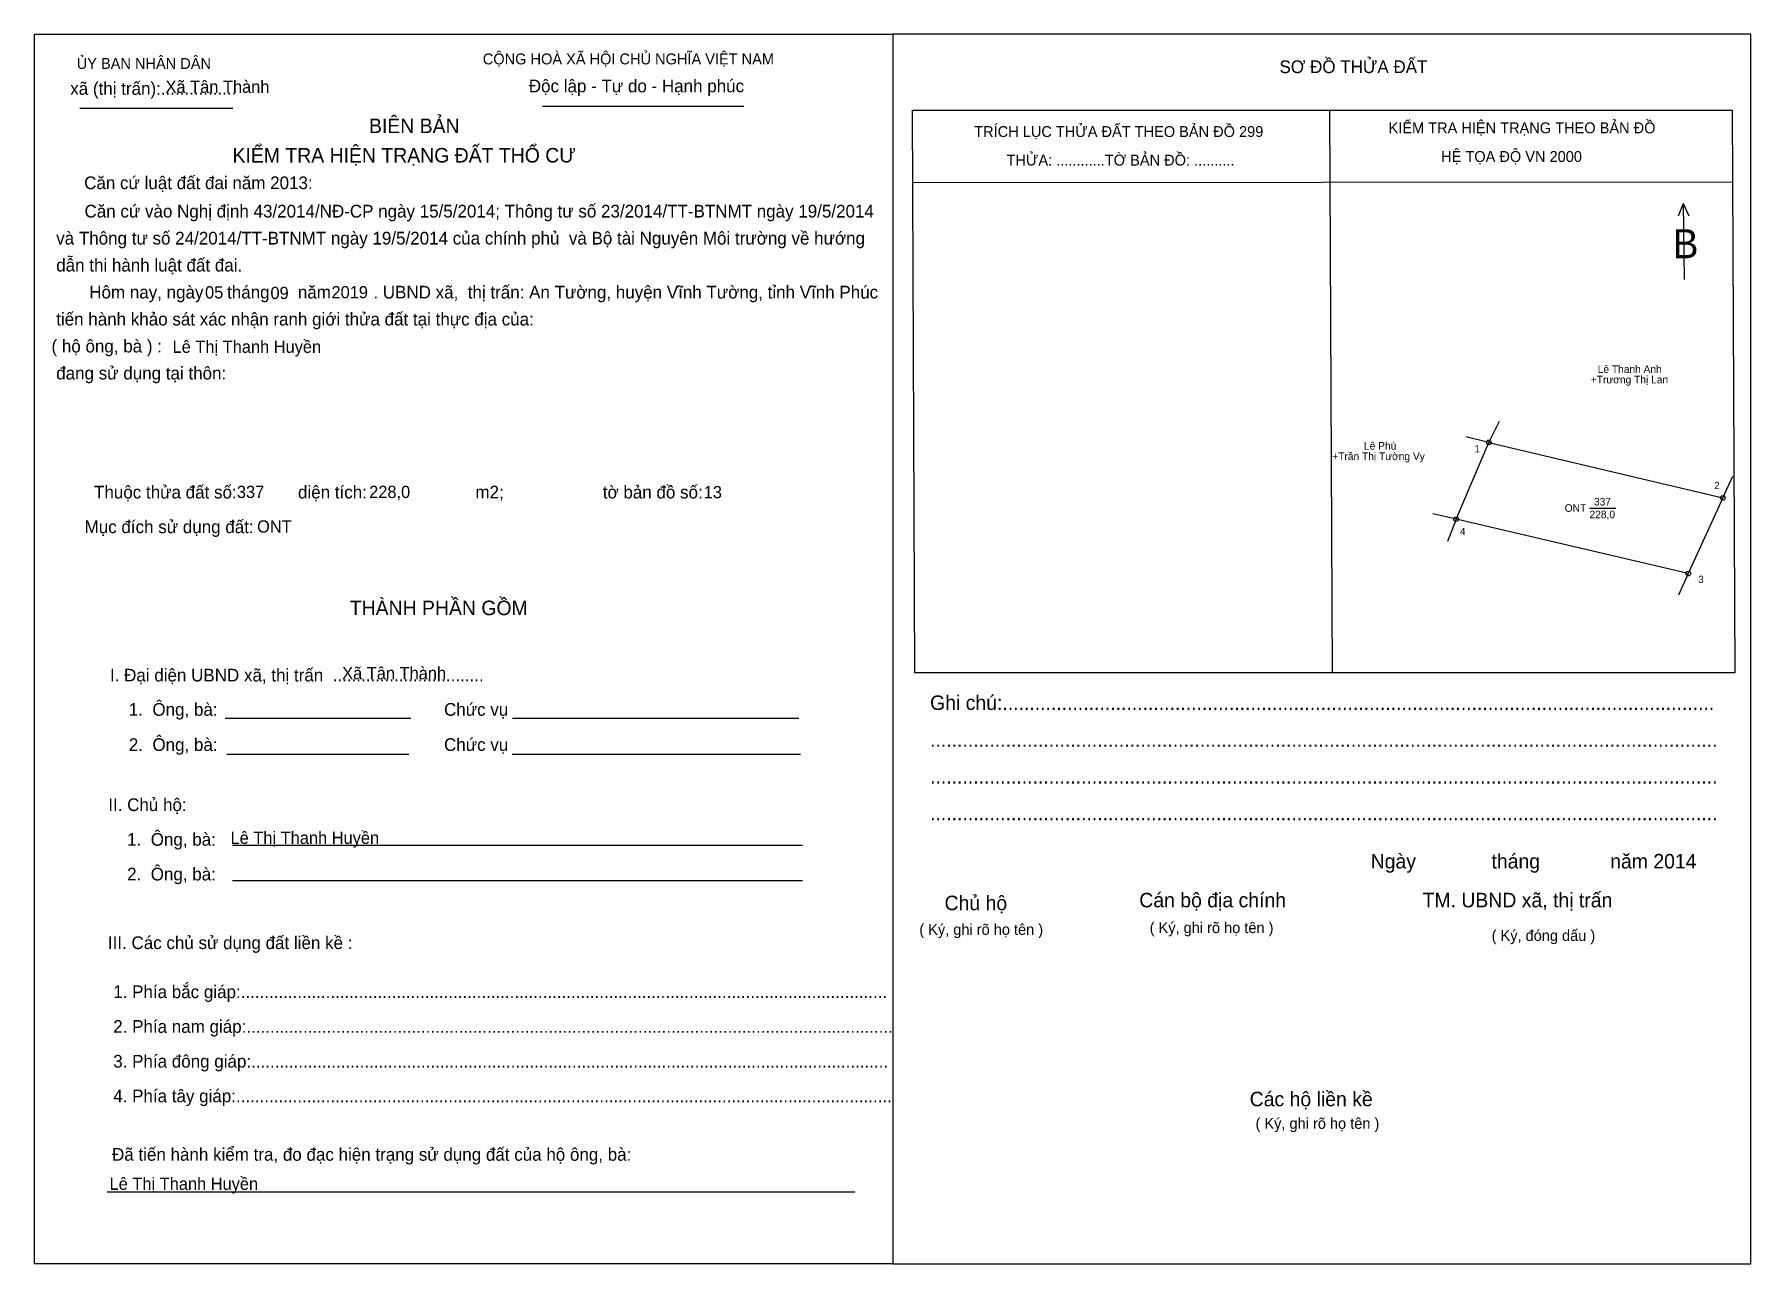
# Model space of a CAD drawing. Extents: x 540493 to 540678, y 1835226 to 1835359.
import ezdxf

# ---------------------------------------------------------------- set-up
doc = ezdxf.new("R2010")
doc.units = 0
for name, color, linetype in [('bbhtNoiDung', 7, 'Continuous'), ('bbhtTemplate', 7, 'Continuous'), ('CanhThua', 7, 'Continuous'), ('MocDinhThua', 7, 'Continuous'), ('NhanDiaChinhThua', 7, 'Continuous'), ('NhanTuCan', 7, 'Continuous'), ('RauThua', 7, 'Continuous'), ('SoHieuDinhThua', 7, 'Continuous')]:
    doc.layers.add(name, color=color, linetype=linetype)

msp = doc.modelspace()

# ---------------------------------------------------------------- linework, layer by layer
at = {"layer": 'bbhtTemplate'}
for p, q in [((540497.52, 1835350.66), (540514.04, 1835350.66)), ((540547.42, 1835350.88), (540569.1, 1835350.88)), ((540632.22, 1835350.44), (540632.53, 1835289.78)), ((540587.29, 1835342.64), (540675.65, 1835342.73)), ((540670.36, 1835340.4), (540669.83, 1835339.03)), ((540670.36, 1835340.4), (540670.98, 1835339.07)), ((540670.36, 1835340.4), (540670.45, 1835332.2)), ((540513.2, 1835284.89), (540533.2, 1835284.89)), ((540544.16, 1835284.89), (540575.04, 1835284.89)), ((540513.38, 1835281.02), (540532.98, 1835281.02)), ((540544.12, 1835281.02), (540575.22, 1835281.02)), ((540513.99, 1835271.2), (540575.44, 1835271.2)), ((540513.99, 1835267.41), (540575.44, 1835267.41)), ((540500.47, 1835233.84), (540581.12, 1835233.84))]:
    msp.add_line(p, q, dxfattribs=at)
for points in [[(540492.63, 1835226.09), (540492.63, 1835358.63), (540585.17, 1835358.63), (540585.17, 1835226.09)], [(540677.63, 1835226.09), (540677.63, 1835358.63), (540585.17, 1835358.63), (540585.17, 1835226.09)]]:
    msp.add_lwpolyline(points, close=True, dxfattribs=at)
for points in [[(540587.55, 1835289.78), (540587.29, 1835350.44), (540675.65, 1835350.44), (540675.91, 1835289.78)], [(540675.87, 1835289.78), (540587.51, 1835289.78)]]:
    msp.add_lwpolyline(points, dxfattribs=at)
at = {"layer": 'CanhThua'}
for p, q in [((540645.88, 1835306.36), (540649.41, 1835314.63)), ((540649.41, 1835314.63), (540674.63, 1835308.65)), ((540674.63, 1835308.65), (540670.9, 1835300.49)), ((540670.9, 1835300.49), (540645.88, 1835306.36))]:
    msp.add_line(p, q, dxfattribs=at)
at = {"layer": 'MocDinhThua'}
for centre in [(540649.41, 1835314.63), (540674.63, 1835308.65), (540645.88, 1835306.36), (540670.9, 1835300.49)]:
    msp.add_circle(centre, 0.25, dxfattribs=at)
at = {"layer": 'NhanDiaChinhThua'}
msp.add_line((540660.26, 1835307.56), (540663.08, 1835307.56), dxfattribs=at)
at = {"layer": 'RauThua'}
for p, q in [((540649.41, 1835314.63), (540650.55, 1835316.93)), ((540649.41, 1835314.63), (540646.91, 1835315.23)), ((540674.63, 1835308.65), (540675.69, 1835310.99)), ((540645.88, 1835306.36), (540643.38, 1835306.95)), ((540645.88, 1835306.36), (540644.96, 1835303.96)), ((540670.9, 1835300.49), (540669.84, 1835298.15))]:
    msp.add_line(p, q, dxfattribs=at)

# ---------------------------------------------------------------- texts
at = {"layer": 'bbhtNoiDung'}
for s, height, p in [('Xã Tân Thành', 1.3214, (540506.77, 1835352.32)), ('05', 1.321, (540511.03, 1835330.15)), ('09', 1.321, (540518.08, 1835330.09)), ('2019', 1.321, (540524.66, 1835330.17)), ('Lê Thị Thanh Huyền', 1.3214, (540507.53, 1835324.29)), ('337', 1.321, (540514.46, 1835308.64)), ('228,0', 1.321, (540528.72, 1835308.64)), ('13', 1.321, (540564.78, 1835308.61)), ('ONT', 1.321, (540516.64, 1835304.91)), ('Xã Tân Thành', 1.3214, (540525.81, 1835289.1)), ('Lê Thị Thanh Huyền', 1.3214, (540513.78, 1835271.35)), ('Lê Thị Thanh Huyền', 1.3214, (540500.74, 1835234.05))]:
    msp.add_text(s, height=height, dxfattribs=at).set_placement(p)
at = {"layer": 'bbhtTemplate'}
for s, height, p in [('CỘNG HOÀ XÃ HỘI CHỦ NGHĨA VIỆT NAM', 1.1734, (540540.97, 1835355.39)), ('ỦY BAN NHÂN DÂN', 1.1734, (540497.2, 1835354.9)), ('SƠ ĐỒ THỬA ĐẤT', 1.3689, (540626.84, 1835354.45)), ('xã (thị trấn):................', 1.3689, (540496.5, 1835352.11)), ('Độc lập - Tự do - Hạnh phúc', 1.3689, (540545.93, 1835352.38)), ('BIÊN BẢN', 1.565, (540528.7, 1835347.98)), ('KIỂM TRA HIỆN TRẠNG THEO BẢN ĐỒ', 1.1734, (540638.6, 1835347.96)), ('TRÍCH LỤC THỬA ĐẤT THEO BẢN ĐỒ 299', 1.1734, (540593.94, 1835347.56)), ('KIỂM TRA HIỆN TRẠNG ĐẤT THỔ CƯ', 1.5647, (540513.99, 1835344.81)), ('        THỬA: ............TỜ BẢN ĐỒ: ..........', 1.1734, (540593.94, 1835344.48)), ('             HỆ TỌA ĐỘ VN 2000', 1.1734, (540638.6, 1835344.87)), ('Căn cứ luật đất đai năm 2013:', 1.3689, (540498, 1835341.94)), ('       Căn cứ vào Nghị định 43/2014/NĐ-CP ngày 15/5/2014; Thông tư số 23/2014/TT-BTNMT ngày 19/5/2014', 1.36893, (540494.48, 1835338.88)), (' và Thông tư số 24/2014/TT-BTNMT ngày 19/5/2014 của chính phủ  và Bộ tài Nguyên Môi trường về hướng', 1.3689, (540494.48, 1835335.97)), ('B', 3.13, (540669.22, 1835334.49)), (' dẫn thi hành luật đất đai.', 1.3689, (540494.48, 1835333.06)), ('        Hôm nay, ngày     tháng      năm         . UBND xã,  thị trấn: An Tường, huyện Vĩnh Tường, tỉnh Vĩnh Phúc', 1.36893, (540494.48, 1835330.15)), (' tiến hành khảo sát xác nhận ranh giới thửa đất tại thực địa của:', 1.3689, (540494.48, 1835327.24)), ('( hộ ông, bà ) :', 1.3689, (540494.48, 1835324.33)), (' đang sử dụng tại thôn:', 1.3689, (540494.48, 1835321.42)), ('  Thuộc thửa đất số:             diện tích:                       m2;                     tờ bản đồ số:', 1.36893, (540498.05, 1835308.59)), ('Mục đích sử dụng đất:', 1.3689, (540498.05, 1835304.85)), ('THÀNH PHẦN GỒM', 1.5647, (540526.63, 1835296.01)), ('I. Đại diện UBND xã, thị trấn  ................................', 1.3689, (540500.78, 1835288.86)), ('    1.  Ông, bà:                                                Chức vụ', 1.3689, (540500.78, 1835285.16)), ('Ghi chú:....................................................................................................................................', 1.56466, (540589.18, 1835285.79)), ('    2.  Ông, bà:                                                Chức vụ', 1.3689, (540500.78, 1835281.37)), ('..................................................................................................................................................', 1.56466, (540589.18, 1835281.82)), ('..................................................................................................................................................', 1.56466, (540589.18, 1835277.86)), ('II. Chủ hộ:', 1.3689, (540500.6, 1835274.89)), ('..................................................................................................................................................', 1.56466, (540589.18, 1835273.89)), ('    1.  Ông, bà:', 1.3689, (540500.6, 1835271.15)), ('Ngày              tháng             năm 2014', 1.5647, (540636.67, 1835268.7)), ('    2.  Ông, bà:', 1.3689, (540500.6, 1835267.41)), ('Cán bộ địa chính', 1.5647, (540611.73, 1835264.51)), ('TM. UBND xã, thị trấn', 1.5647, (540642.26, 1835264.51)), ('Chủ hộ', 1.565, (540590.74, 1835264.2)), ('( Ký, ghi rõ họ tên )', 1.1734, (540588.02, 1835261.54)), ('( Ký, ghi rõ họ tên )', 1.1734, (540612.85, 1835261.73)), ('III. Các chủ sử dụng đất liền kề :', 1.3689, (540500.56, 1835260.01)), ('( Ký, đóng dấu )', 1.1734, (540649.71, 1835260.89)), ('    1. Phía bắc giáp:.........................................................................................................................................', 1.36893, (540499.1, 1835254.72)), ('    2. Phía nam giáp:.........................................................................................................................................', 1.36893, (540499.1, 1835250.98)), ('    3. Phía đông giáp:.......................................................................................................................................', 1.36893, (540499.1, 1835247.23)), ('    4. Phía tây giáp:...........................................................................................................................................', 1.36893, (540499.1, 1835243.49)), ('Các hộ liền kề', 1.5647, (540623.63, 1835243.06)), ('( Ký, ghi rõ họ tên )', 1.1734, (540624.26, 1835240.63)), ('    Đã tiến hành kiểm tra, đo đạc hiện trạng sử dụng đất của hộ ông, bà:', 1.3689, (540498.97, 1835237.19))]:
    msp.add_text(s, height=height, dxfattribs=at).set_placement(p)
at = {"layer": 'NhanDiaChinhThua'}
for s, p in [('337', (540660.74, 1835307.83)), ('ONT', (540657.58, 1835307.15)), ('228,0', (540660.26, 1835306.46))]:
    msp.add_text(s, height=0.822, dxfattribs=at).set_placement(p)
at = {"layer": 'NhanTuCan'}
for s, p in [('+Trương Thị Lan', (540660.4, 1835321)), ('Lê Thanh Anh', (540661.14, 1835322.12)), ('Lê Phú', (540635.95, 1835313.85)), ('+Trần Thị Tường Vy', (540632.53, 1835312.73))]:
    msp.add_text(s, height=0.822, dxfattribs=at).set_placement(p)
at = {"layer": 'SoHieuDinhThua'}
for s, p in [('1', (540647.87, 1835313.57)), ('2', (540673.7, 1835309.61)), ('4', (540646.31, 1835304.65)), ('3', (540671.99, 1835299.48))]:
    msp.add_text(s, height=0.771, dxfattribs=at).set_placement(p)

doc.saveas('drawing.dxf')
